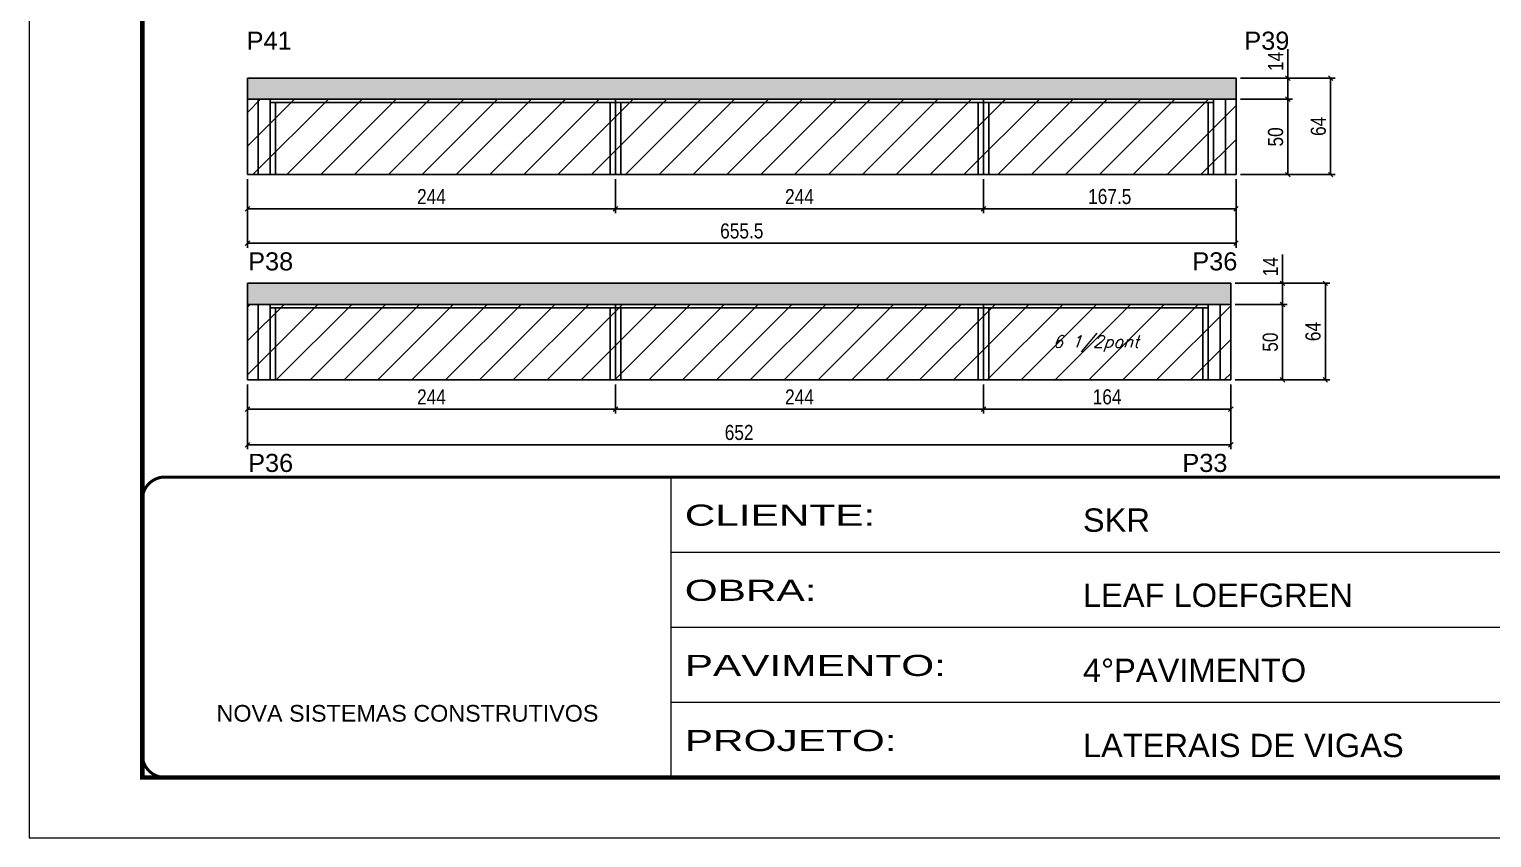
# Model space of a CAD drawing. Extents: x 3309 to 9563, y -2522 to 14608.
# Drawn here: x 3309 to 4279, y 11261 to 11797 of the extents above; entities that cross this region are included whole.
import ezdxf

# ---------------------------------------------------------------- set-up
doc = ezdxf.new("R2010")
doc.units = 0
doc.linetypes.add('CONTINUO', pattern=[0])
doc.linetypes.add('DASHED', pattern=[0.75, 0.5, -0.25])
for name, color, linetype in [('5', 5, 'Continuous'), ('COTA', 241, 'Continuous'), ('Painéis', 200, 'Continuous'), ('SARR_2.2x7', 40, 'Continuous'), ('SARR_3.5x7', 81, 'Continuous'), ('texto', 7, 'Continuous')]:
    doc.layers.add(name, color=color, linetype=linetype)
for name, color, linetype, lineweight in [('Folhas', 255, 'Continuous', 9), ('Hachura', 251, 'Continuous', 9), ('SARRAFO DE PRESSAO', 251, 'DASHED', 9)]:
    doc.layers.add(name, color=color, linetype=linetype, lineweight=lineweight)
doc.styles.add('ARIAL', font='arial.ttf')
doc.styles.add('COTA TECNICA', font='techl___.ttf', dxfattribs={"height": 10})
doc.styles.add('Romans', font='romans.shx')
doc.styles.get("Standard").update_dxf_attribs({"font": 'arial.ttf'})
doc.styles.add('Tecnologia', font='')
doc.styles.get('Tecnologia').set_extended_font_data('Forgotten Futurist')
doc.dimstyles.new('PAINEL', dxfattribs={"dimtxt": 10, "dimasz": 3, "dimexe": 3, "dimexo": 3, "dimgap": 3, "dimtad": 1, "dimdec": 1, "dimzin": 12, "dimdsep": 46, "dimtxsty": 'COTA TECNICA', "dimblk1": 'OBLIQUE', "dimblk2": 'OBLIQUE', "dimsah": 1, "dimcen": 0.9, "dimclrd": 4, "dimclre": 4, "dimclrt": 240, "dimadec": 1, "dimazin": 3, "dimtfac": 1, "dimtdec": 1, "dimtmove": 0, "dimatfit": 3, "dimfxl": 1, "dimtolj": 1, "dimtzin": 12, "dimarcsym": 0})

# ---------------------------------------------------------------- blocks, each defined once
blk = doc.blocks.new('9999999999')
at = {"color": 30, "linetype": 'CONTINUO'}
for p, q in [((98564.56, 34230.21), (98564.56, 34429.45)), ((98564.56, 34379.64), (99583.98, 34379.64)), ((98564.56, 34329.83), (99487.98, 34329.83)), ((98564.56, 34280.02), (99487.98, 34280.02))]:
    blk.add_line(p, q, dxfattribs=at)
at = {"color": 30, "linetype": 'CONTINUO', "const_width": 2}
blk.add_lwpolyline([(99583.98, 34230.21), (99583.98, 34414.45, 0.414214), (99568.98, 34429.45), (98228.98, 34429.45, 0.414214), (98213.98, 34414.45), (98213.98, 34245.21, 0.414214), (98228.98, 34230.21), (99583.98, 34230.21)], format="xyb", dxfattribs=at)
at = {"layer": 'Folhas'}
blk.add_lwpolyline([(98138.98, 34190.21), (99623.98, 34190.21), (99623.98, 35240.21), (98138.98, 35240.21)], close=True, dxfattribs=at)
at = {"layer": 'Folhas', "color": 30, "const_width": 3}
blk.add_lwpolyline([(98213.98, 34230.21), (99583.98, 34230.21), (99583.98, 35200.21), (98213.98, 35200.21)], close=True, dxfattribs=at)
at = {"color": 7, "linetype": 'Continuous', "ltscale": 5, "style": 'ARIAL'}
for s, height, p in [('SKR', 15.483, (98837.68, 34393.13)), ('LEAF LOEFGREN', 15.4829, (98837.68, 34343.32)), ('4°PAVIMENTO', 15.4829, (98837.68, 34293.51)), ('NOVA SISTEMAS CONSTRUTIVOS', 11.0592, (98263.19, 34267.21)), ('LATERAIS DE VIGAS', 15.4829, (98837.68, 34243.7))]:
    blk.add_text(s, height=height, dxfattribs=at).set_placement(p)
at = {"layer": 'Folhas', "color": 7, "style": 'Tecnologia', "width": 1.5}
for s, p in [('CLIENTE:', (98573.65, 34397.17)), ('OBRA:', (98573.65, 34347.31)), ('PAVIMENTO:', (98573.65, 34297.5)), ('PROJETO:', (98573.65, 34247.69))]:
    blk.add_text(s, height=14, dxfattribs=at).set_placement(p)
blk = doc.blocks.new('_Oblique')
at = {"color": 0, "linetype": 'ByBlock', "lineweight": -2}
blk.add_line((-0.5, -0.5), (0.5, 0.5), dxfattribs=at)
blk = doc.blocks.new('*D61')
at = {"layer": 'COTA', "color": 4, "linetype": 'ByBlock', "lineweight": -2, "transparency": 16777216}
for p, q in [((3454.1, 11697.51), (3454.1, 11674.83)), ((3698.1, 11697.51), (3698.1, 11674.83)), ((3698.1, 11677.83), (3454.1, 11677.83))]:
    blk.add_line(p, q, dxfattribs=at)
at = {"layer": 'Defpoints', "color": 0, "linetype": 'ByBlock', "transparency": 16777216}
for p in [(3454.1, 11700.51), (3698.1, 11700.51), (3454.1, 11677.83)]:
    blk.add_point(p, dxfattribs=at)
at = {"layer": 'COTA', "color": 4, "linetype": 'ByBlock', "lineweight": -2, "transparency": 16777216, "xscale": 3, "yscale": 3, "zscale": 3, "rotation": 180}
blk.add_blockref('_Oblique', (3454.1, 11677.83), dxfattribs=at)
at = {"layer": 'COTA', "color": 4, "linetype": 'ByBlock', "lineweight": -2, "transparency": 16777216, "xscale": 3, "yscale": 3, "zscale": 3}
blk.add_blockref('_Oblique', (3698.1, 11677.83), dxfattribs=at)
at = {"layer": 'COTA', "color": 240, "linetype": 'ByBlock', "transparency": 16777216, "insert": (3576.1, 11685.91), "char_height": 10, "attachment_point": 5, "style": 'COTA TECNICA'}
blk.add_mtext('\\A1;244', dxfattribs=at)
blk = doc.blocks.new('*D78')
at = {"layer": 'COTA', "color": 4, "linetype": 'ByBlock', "lineweight": -2, "transparency": 16777216}
for p, q in [((3454.1, 11697.51), (3454.1, 11651.98)), ((4109.6, 11697.51), (4109.6, 11651.98)), ((4109.6, 11654.98), (3454.1, 11654.98))]:
    blk.add_line(p, q, dxfattribs=at)
at = {"layer": 'Defpoints', "color": 0, "linetype": 'ByBlock', "transparency": 16777216}
for p in [(3454.1, 11700.51), (4109.6, 11700.51), (3454.1, 11654.98)]:
    blk.add_point(p, dxfattribs=at)
at = {"layer": 'COTA', "color": 4, "linetype": 'ByBlock', "lineweight": -2, "transparency": 16777216, "xscale": 3, "yscale": 3, "zscale": 3, "rotation": 180}
blk.add_blockref('_Oblique', (3454.1, 11654.98), dxfattribs=at)
at = {"layer": 'COTA', "color": 4, "linetype": 'ByBlock', "lineweight": -2, "transparency": 16777216, "xscale": 3, "yscale": 3, "zscale": 3}
blk.add_blockref('_Oblique', (4109.6, 11654.98), dxfattribs=at)
at = {"layer": 'COTA', "color": 240, "linetype": 'ByBlock', "transparency": 16777216, "insert": (3781.85, 11663.09), "char_height": 10, "attachment_point": 5, "style": 'COTA TECNICA'}
blk.add_mtext('\\A1;655.5', dxfattribs=at)
blk = doc.blocks.new('*D62')
at = {"layer": 'COTA', "color": 4, "lineweight": -2, "transparency": 16777216}
for p, q in [((3698.1, 11697.51), (3698.1, 11674.83)), ((3942.1, 11697.51), (3942.1, 11674.83)), ((3698.1, 11677.83), (3942.1, 11677.83))]:
    blk.add_line(p, q, dxfattribs=at)
at = {"layer": 'Defpoints', "color": 0, "transparency": 16777216}
for p in [(3698.1, 11700.51, 0), (3942.1, 11700.51, 0), (3942.1, 11677.83)]:
    blk.add_point(p, dxfattribs=at)
at = {"layer": 'COTA', "color": 4, "lineweight": -2, "transparency": 16777216, "xscale": 3, "yscale": 3, "zscale": 3, "rotation": 180}
blk.add_blockref('_Oblique', (3698.1, 11677.83), dxfattribs=at)
at = {"layer": 'COTA', "color": 4, "lineweight": -2, "transparency": 16777216, "xscale": 3, "yscale": 3, "zscale": 3}
blk.add_blockref('_Oblique', (3942.1, 11677.83), dxfattribs=at)
at = {"layer": 'COTA', "color": 240, "transparency": 16777216, "insert": (3820.1, 11685.91), "char_height": 10, "attachment_point": 5, "style": 'COTA TECNICA'}
blk.add_mtext('\\A1;244', dxfattribs=at)
blk = doc.blocks.new('*D63')
at = {"layer": 'COTA', "color": 4, "lineweight": -2, "transparency": 16777216}
for p, q in [((4112.6, 11764.51), (4175.32, 11764.51)), ((4172.32, 11764.51), (4172.32, 11700.51)), ((4112.6, 11700.51), (4175.32, 11700.51))]:
    blk.add_line(p, q, dxfattribs=at)
at = {"layer": 'Defpoints', "color": 0, "transparency": 16777216}
for p in [(4109.6, 11764.51, 0), (4109.6, 11700.51, 0), (4172.32, 11700.51)]:
    blk.add_point(p, dxfattribs=at)
at = {"layer": 'COTA', "color": 4, "lineweight": -2, "transparency": 16777216, "xscale": 3, "yscale": 3, "zscale": 3}
for p, rotation in [((4172.32, 11764.51), 90), ((4172.32, 11700.51), 270)]:
    blk.add_blockref('_Oblique', p, dxfattribs=dict(at, rotation=rotation))
at = {"layer": 'COTA', "color": 240, "transparency": 16777216, "insert": (4164.22, 11732.51), "char_height": 10, "attachment_point": 5, "rotation": 90, "style": 'COTA TECNICA'}
blk.add_mtext('\\A1;64', dxfattribs=at)
blk = doc.blocks.new('*D79')
at = {"layer": 'COTA', "color": 4, "lineweight": -2, "transparency": 16777216}
for p, q in [((3942.1, 11697.51), (3942.1, 11674.83)), ((4109.6, 11697.51), (4109.6, 11674.83)), ((3942.1, 11677.83), (4109.6, 11677.83))]:
    blk.add_line(p, q, dxfattribs=at)
at = {"layer": 'Defpoints', "color": 0, "transparency": 16777216}
for p in [(3942.1, 11700.51, 0), (4109.6, 11700.51, 0), (4109.6, 11677.83)]:
    blk.add_point(p, dxfattribs=at)
at = {"layer": 'COTA', "color": 4, "lineweight": -2, "transparency": 16777216, "xscale": 3, "yscale": 3, "zscale": 3, "rotation": 180}
blk.add_blockref('_Oblique', (3942.1, 11677.83), dxfattribs=at)
at = {"layer": 'COTA', "color": 4, "lineweight": -2, "transparency": 16777216, "xscale": 3, "yscale": 3, "zscale": 3}
blk.add_blockref('_Oblique', (4109.6, 11677.83), dxfattribs=at)
at = {"layer": 'COTA', "color": 240, "transparency": 16777216, "insert": (4025.85, 11685.94), "char_height": 10, "attachment_point": 5, "style": 'COTA TECNICA'}
blk.add_mtext('\\A1;167.5', dxfattribs=at)
blk = doc.blocks.new('*D80')
at = {"layer": 'COTA', "color": 4, "lineweight": -2, "transparency": 16777216}
for p, q in [((4112.6, 11750.51), (4146.96, 11750.51)), ((4143.96, 11750.51), (4143.96, 11700.51)), ((4112.6, 11700.51), (4146.96, 11700.51))]:
    blk.add_line(p, q, dxfattribs=at)
at = {"layer": 'Defpoints', "color": 0, "transparency": 16777216}
for p in [(4109.6, 11750.51, 0), (4109.6, 11700.51, 0), (4143.96, 11700.51)]:
    blk.add_point(p, dxfattribs=at)
at = {"layer": 'COTA', "color": 4, "lineweight": -2, "transparency": 16777216, "xscale": 3, "yscale": 3, "zscale": 3}
for p, rotation in [((4143.96, 11750.51), 90), ((4143.96, 11700.51), 270)]:
    blk.add_blockref('_Oblique', p, dxfattribs=dict(at, rotation=rotation))
at = {"layer": 'COTA', "color": 240, "transparency": 16777216, "insert": (4135.85, 11725.51), "char_height": 10, "attachment_point": 5, "rotation": 90, "style": 'COTA TECNICA'}
blk.add_mtext('\\A1;50', dxfattribs=at)
blk = doc.blocks.new('*D81')
at = {"layer": 'COTA', "color": 4, "lineweight": -2, "transparency": 16777216}
for p, q in [((4143.96, 11764.51), (4143.96, 11783.62)), ((4112.6, 11764.51), (4146.96, 11764.51)), ((4143.96, 11750.51), (4143.96, 11764.51)), ((4112.6, 11750.51), (4146.96, 11750.51))]:
    blk.add_line(p, q, dxfattribs=at)
at = {"layer": 'Defpoints', "color": 0, "transparency": 16777216}
for p in [(4109.6, 11764.51, 0), (4143.96, 11764.51), (4109.6, 11750.51, 0)]:
    blk.add_point(p, dxfattribs=at)
at = {"layer": 'COTA', "color": 4, "lineweight": -2, "transparency": 16777216, "xscale": 3, "yscale": 3, "zscale": 3}
for p, rotation in [((4143.96, 11764.51), 90), ((4143.96, 11750.51), 270)]:
    blk.add_blockref('_Oblique', p, dxfattribs=dict(at, rotation=rotation))
at = {"layer": 'COTA', "color": 240, "transparency": 16777216, "insert": (4135.88, 11775.57), "char_height": 10, "attachment_point": 5, "rotation": 90, "style": 'COTA TECNICA'}
blk.add_mtext('\\A1;14', dxfattribs=at)
blk = doc.blocks.new('*D64')
at = {"layer": 'COTA', "color": 4, "linetype": 'ByBlock', "lineweight": -2, "transparency": 16777216}
for p, q in [((3454.1, 11561.41), (3454.1, 11541.98)), ((3698.1, 11561.41), (3698.1, 11541.98)), ((3698.1, 11544.98), (3454.1, 11544.98))]:
    blk.add_line(p, q, dxfattribs=at)
at = {"layer": 'Defpoints', "color": 0, "linetype": 'ByBlock', "transparency": 16777216}
for p in [(3454.1, 11564.41), (3698.1, 11564.41), (3454.1, 11544.98)]:
    blk.add_point(p, dxfattribs=at)
at = {"layer": 'COTA', "color": 4, "linetype": 'ByBlock', "lineweight": -2, "transparency": 16777216, "xscale": 3, "yscale": 3, "zscale": 3, "rotation": 180}
blk.add_blockref('_Oblique', (3454.1, 11544.98), dxfattribs=at)
at = {"layer": 'COTA', "color": 4, "linetype": 'ByBlock', "lineweight": -2, "transparency": 16777216, "xscale": 3, "yscale": 3, "zscale": 3}
blk.add_blockref('_Oblique', (3698.1, 11544.98), dxfattribs=at)
at = {"layer": 'COTA', "color": 240, "linetype": 'ByBlock', "transparency": 16777216, "insert": (3576.1, 11553.05), "char_height": 10, "attachment_point": 5, "style": 'COTA TECNICA'}
blk.add_mtext('\\A1;244', dxfattribs=at)
blk = doc.blocks.new('*D82')
at = {"layer": 'COTA', "color": 4, "linetype": 'ByBlock', "lineweight": -2, "transparency": 16777216}
for p, q in [((3454.1, 11561.41), (3454.1, 11518.32)), ((4106.1, 11561.41), (4106.1, 11518.32)), ((4106.1, 11521.32), (3454.1, 11521.32))]:
    blk.add_line(p, q, dxfattribs=at)
at = {"layer": 'Defpoints', "color": 0, "linetype": 'ByBlock', "transparency": 16777216}
for p in [(3454.1, 11564.41), (4106.1, 11564.41), (3454.1, 11521.32)]:
    blk.add_point(p, dxfattribs=at)
at = {"layer": 'COTA', "color": 4, "linetype": 'ByBlock', "lineweight": -2, "transparency": 16777216, "xscale": 3, "yscale": 3, "zscale": 3, "rotation": 180}
blk.add_blockref('_Oblique', (3454.1, 11521.32), dxfattribs=at)
at = {"layer": 'COTA', "color": 4, "linetype": 'ByBlock', "lineweight": -2, "transparency": 16777216, "xscale": 3, "yscale": 3, "zscale": 3}
blk.add_blockref('_Oblique', (4106.1, 11521.32), dxfattribs=at)
at = {"layer": 'COTA', "color": 240, "linetype": 'ByBlock', "transparency": 16777216, "insert": (3780.1, 11529.43), "char_height": 10, "attachment_point": 5, "style": 'COTA TECNICA'}
blk.add_mtext('\\A1;652', dxfattribs=at)
blk = doc.blocks.new('*D65')
at = {"layer": 'COTA', "color": 4, "lineweight": -2, "transparency": 16777216}
for p, q in [((3698.1, 11561.41), (3698.1, 11541.98)), ((3942.1, 11561.41), (3942.1, 11541.98)), ((3698.1, 11544.98), (3942.1, 11544.98))]:
    blk.add_line(p, q, dxfattribs=at)
at = {"layer": 'Defpoints', "color": 0, "transparency": 16777216}
for p in [(3698.1, 11564.41, 0), (3942.1, 11564.41, 0), (3942.1, 11544.98)]:
    blk.add_point(p, dxfattribs=at)
at = {"layer": 'COTA', "color": 4, "lineweight": -2, "transparency": 16777216, "xscale": 3, "yscale": 3, "zscale": 3, "rotation": 180}
blk.add_blockref('_Oblique', (3698.1, 11544.98), dxfattribs=at)
at = {"layer": 'COTA', "color": 4, "lineweight": -2, "transparency": 16777216, "xscale": 3, "yscale": 3, "zscale": 3}
blk.add_blockref('_Oblique', (3942.1, 11544.98), dxfattribs=at)
at = {"layer": 'COTA', "color": 240, "transparency": 16777216, "insert": (3820.1, 11553.05), "char_height": 10, "attachment_point": 5, "style": 'COTA TECNICA'}
blk.add_mtext('\\A1;244', dxfattribs=at)
blk = doc.blocks.new('*D66')
at = {"layer": 'COTA', "color": 4, "lineweight": -2, "transparency": 16777216}
for p, q in [((4109.1, 11628.41), (4171.82, 11628.41)), ((4168.82, 11628.41), (4168.82, 11564.41)), ((4109.1, 11564.41), (4171.82, 11564.41))]:
    blk.add_line(p, q, dxfattribs=at)
at = {"layer": 'Defpoints', "color": 0, "transparency": 16777216}
for p in [(4106.1, 11628.41, 0), (4106.1, 11564.41, 0), (4168.82, 11564.41)]:
    blk.add_point(p, dxfattribs=at)
at = {"layer": 'COTA', "color": 4, "lineweight": -2, "transparency": 16777216, "xscale": 3, "yscale": 3, "zscale": 3}
for p, rotation in [((4168.82, 11628.41), 90), ((4168.82, 11564.41), 270)]:
    blk.add_blockref('_Oblique', p, dxfattribs=dict(at, rotation=rotation))
at = {"layer": 'COTA', "color": 240, "transparency": 16777216, "insert": (4160.72, 11596.41), "char_height": 10, "attachment_point": 5, "rotation": 90, "style": 'COTA TECNICA'}
blk.add_mtext('\\A1;64', dxfattribs=at)
blk = doc.blocks.new('*D83')
at = {"layer": 'COTA', "color": 4, "lineweight": -2, "transparency": 16777216}
for p, q in [((3942.1, 11561.41), (3942.1, 11541.98)), ((4106.1, 11561.41), (4106.1, 11541.98)), ((3942.1, 11544.98), (4106.1, 11544.98))]:
    blk.add_line(p, q, dxfattribs=at)
at = {"layer": 'Defpoints', "color": 0, "transparency": 16777216}
for p in [(3942.1, 11564.41, 0), (4106.1, 11564.41, 0), (4106.1, 11544.98)]:
    blk.add_point(p, dxfattribs=at)
at = {"layer": 'COTA', "color": 4, "lineweight": -2, "transparency": 16777216, "xscale": 3, "yscale": 3, "zscale": 3, "rotation": 180}
blk.add_blockref('_Oblique', (3942.1, 11544.98), dxfattribs=at)
at = {"layer": 'COTA', "color": 4, "lineweight": -2, "transparency": 16777216, "xscale": 3, "yscale": 3, "zscale": 3}
blk.add_blockref('_Oblique', (4106.1, 11544.98), dxfattribs=at)
at = {"layer": 'COTA', "color": 240, "transparency": 16777216, "insert": (4024.1, 11553.08), "char_height": 10, "attachment_point": 5, "style": 'COTA TECNICA'}
blk.add_mtext('\\A1;164', dxfattribs=at)
blk = doc.blocks.new('*D84')
at = {"layer": 'COTA', "color": 4, "lineweight": -2, "transparency": 16777216}
for p, q in [((4109.1, 11614.41), (4143.46, 11614.41)), ((4140.46, 11614.41), (4140.46, 11564.41)), ((4109.1, 11564.41), (4143.46, 11564.41))]:
    blk.add_line(p, q, dxfattribs=at)
at = {"layer": 'Defpoints', "color": 0, "transparency": 16777216}
for p in [(4106.1, 11614.41, 0), (4106.1, 11564.41, 0), (4140.46, 11564.41)]:
    blk.add_point(p, dxfattribs=at)
at = {"layer": 'COTA', "color": 4, "lineweight": -2, "transparency": 16777216, "xscale": 3, "yscale": 3, "zscale": 3}
for p, rotation in [((4140.46, 11614.41), 90), ((4140.46, 11564.41), 270)]:
    blk.add_blockref('_Oblique', p, dxfattribs=dict(at, rotation=rotation))
at = {"layer": 'COTA', "color": 240, "transparency": 16777216, "insert": (4132.35, 11589.41), "char_height": 10, "attachment_point": 5, "rotation": 90, "style": 'COTA TECNICA'}
blk.add_mtext('\\A1;50', dxfattribs=at)
blk = doc.blocks.new('*D85')
at = {"layer": 'COTA', "color": 4, "lineweight": -2, "transparency": 16777216}
for p, q in [((4140.46, 11628.41), (4140.46, 11647.53)), ((4109.1, 11628.41), (4143.46, 11628.41)), ((4140.46, 11614.41), (4140.46, 11628.41)), ((4109.1, 11614.41), (4143.46, 11614.41))]:
    blk.add_line(p, q, dxfattribs=at)
at = {"layer": 'Defpoints', "color": 0, "transparency": 16777216}
for p in [(4106.1, 11628.41, 0), (4140.46, 11628.41), (4106.1, 11614.41, 0)]:
    blk.add_point(p, dxfattribs=at)
at = {"layer": 'COTA', "color": 4, "lineweight": -2, "transparency": 16777216, "xscale": 3, "yscale": 3, "zscale": 3}
for p, rotation in [((4140.46, 11628.41), 90), ((4140.46, 11614.41), 270)]:
    blk.add_blockref('_Oblique', p, dxfattribs=dict(at, rotation=rotation))
at = {"layer": 'COTA', "color": 240, "transparency": 16777216, "insert": (4132.38, 11639.47), "char_height": 10, "attachment_point": 5, "rotation": 90, "style": 'COTA TECNICA'}
blk.add_mtext('\\A1;14', dxfattribs=at)

msp = doc.modelspace()

# ---------------------------------------------------------------- hatches: boundary and pattern name
at = {"layer": 'COTA'}
h = msp.add_hatch(dxfattribs=at)
h.set_pattern_fill('AR-CONC', color=256, scale=0.03)
h.set_pattern_definition([(50, (-3472.6425, -1511.4984), (5.4655401, -0.4781726), [0.5715, -6.2865]), (355, (-3472.6425, -1511.4984), (-1.0573026, 5.7317054), [0.4572, -5.0292175]), (100.451445, (-3472.187, -1511.538), (4.4082374, 5.2535326), [0.4857003, -5.3427073]), (46.1842, (-3472.6425, -1509.9744), (8.1323712, -1.2612698), [0.85725, -9.42975]), (96.63556, (-3471.965, -1510.0795), (7.122124, 7.4227837), [0.7285507, -8.0140682]), (351.18415, (-3472.6425, -1509.974), (7.122124, 7.4227837), [0.685799, -7.543792]), (21, (-3471.8805, -1510.3554), (4.5484317, -3.067956), [0.5715, -6.2865]), (326, (-3471.8805, -1510.3554), (1.8540609, 5.525639), [0.4572, -5.0292]), (71.451445, (-3471.5014, -1510.611), (6.4024926, 2.457683), [0.4857003, -5.3426981]), (37.5, (-3472.6425, -1511.4984), (0.0926581, 2.53665117), [0, -4.96824, 0, -5.1054, 0, -5.04825]), (7.5, (-3472.6425, -1511.4984), (2.00458988, 3.00541724), [0, -2.91084, 0, -4.85394, 0, -1.92405]), (327.5, (-3474.3417, -1511.4984), (4.06771786, -0.17186232), [0, -1.905, 0, -5.9436, 0, -7.8867]), (317.5, (-3475.1037, -1511.4984), (4.44387544, 0.7627947), [0, -2.4765, 0, -3.94716, 0, -5.6007])])
h.paths.add_polyline_path([(4109.6, 11750.51), (4109.6, 11764.51), (3454.1, 11764.51), (3454.1, 11750.51)])
h = msp.add_hatch(dxfattribs=at)
h.set_pattern_fill('AR-CONC', color=256, scale=0.03)
h.set_pattern_definition([(50, (-3472.6425, -1647.5943), (5.4655401, -0.4781726), [0.5715, -6.2865]), (355, (-3472.6425, -1647.594), (-1.0573026, 5.7317054), [0.4572, -5.0292175]), (100.451445, (-3472.187, -1647.634), (4.4082374, 5.2535326), [0.4857003, -5.3427073]), (46.1842, (-3472.6425, -1646.07), (8.1323712, -1.2612698), [0.85725, -9.42975]), (96.63556, (-3471.965, -1646.175), (7.122124, 7.4227837), [0.7285507, -8.0140682]), (351.18415, (-3472.6425, -1646.07), (7.122124, 7.4227837), [0.685799, -7.543792]), (21, (-3471.8805, -1646.4513), (4.5484317, -3.067956), [0.5715, -6.2865]), (326, (-3471.8805, -1646.451), (1.8540609, 5.525639), [0.4572, -5.0292]), (71.451445, (-3471.5014, -1646.707), (6.4024926, 2.457683), [0.4857003, -5.3426981]), (37.5, (-3472.6425, -1647.5943), (0.0926581, 2.53665117), [0, -4.96824, 0, -5.1054, 0, -5.04825]), (7.5, (-3472.6425, -1647.5943), (2.00458988, 3.00541724), [0, -2.91084, 0, -4.85394, 0, -1.92405]), (327.5, (-3474.3417, -1647.5943), (4.06771786, -0.17186232), [0, -1.905, 0, -5.9436, 0, -7.8867]), (317.5, (-3475.1037, -1647.5943), (4.44387544, 0.7627947), [0, -2.4765, 0, -3.94716, 0, -5.6007])])
h.paths.add_polyline_path([(4106.1, 11614.41), (4106.1, 11628.41), (3454.1, 11628.41), (3454.1, 11614.41)])
at = {"layer": 'Hachura'}
h = msp.add_hatch(dxfattribs=at)
h.set_pattern_fill('ANSI31', color=256, scale=5)
h.set_pattern_definition([(45, (-1831.424, -256.468), (-11.22532, 11.22532), [])])
h.paths.add_polyline_path([(3698.1, 11700.51), (3698.1, 11750.51), (3454.1, 11750.51), (3454.1, 11700.51)])
h.paths.add_polyline_path([(3942.1, 11700.51), (3942.1, 11750.51), (3698.1, 11750.51), (3698.1, 11700.51)])
h.paths.add_polyline_path([(4109.6, 11700.51), (4109.6, 11750.51), (3942.1, 11750.51), (3942.1, 11700.51)])
h = msp.add_hatch(dxfattribs=at)
h.set_pattern_fill('ANSI31', color=256, scale=5)
h.set_pattern_definition([(45, (-1831.424, -183.555), (-11.22532, 11.22532), [])])
h.paths.add_polyline_path([(3454.1, 11614.41), (3454.1, 11564.41), (3698.1, 11564.41), (3698.1, 11614.41)])
h.paths.add_polyline_path([(3698.1, 11614.41), (3698.1, 11564.41), (3942.1, 11564.41), (3942.1, 11614.41)])
h.paths.add_polyline_path([(4106.1, 11564.41), (4106.1, 11614.41), (3942.1, 11614.41), (3942.1, 11564.41)])

# ---------------------------------------------------------------- linework, layer by layer
at = {"layer": 'COTA'}
for p, q in [((3454.1, 11750.51, 0), (3454.1, 11764.51, 0)), ((3454.1, 11764.51, 0), (4109.6, 11764.51, 0)), ((4109.6, 11750.51, 0), (4109.6, 11764.51, 0)), ((3454.1, 11614.41, 0), (3454.1, 11628.41, 0)), ((3454.1, 11628.41, 0), (4106.1, 11628.41, 0)), ((4106.1, 11614.41, 0), (4106.1, 11628.41, 0))]:
    msp.add_line(p, q, dxfattribs=at)
at = {"layer": 'Painéis', "linetype": 'ByBlock'}
for p, q in [((4109.6, 11750.51, 0), (3454.1, 11750.51, 0)), ((3454.1, 11700.51, 0), (3454.1, 11750.51, 0)), ((3698.1, 11700.51, 0), (3698.1, 11750.51, 0)), ((3942.1, 11700.51, 0), (3942.1, 11750.51, 0)), ((4109.6, 11700.51, 0), (4109.6, 11750.51, 0)), ((4109.6, 11700.51, 0), (3454.1, 11700.51, 0)), ((4106.1, 11614.41, 0), (3454.1, 11614.41, 0)), ((3454.1, 11564.41, 0), (3454.1, 11614.41, 0)), ((3698.1, 11564.41, 0), (3698.1, 11614.41, 0)), ((3942.1, 11564.41, 0), (3942.1, 11614.41, 0)), ((4106.1, 11564.41, 0), (4106.1, 11614.41, 0)), ((4106.1, 11564.41, 0), (3454.1, 11564.41, 0))]:
    msp.add_line(p, q, dxfattribs=at)
at = {"layer": 'SARR_2.2x7', "linetype": 'Continuous'}
for p, q in [((3461.1, 11700.51, 0), (3461.1, 11750.51, 0)), ((3698.1, 11748.31, 0), (3469.1, 11748.31, 0)), ((3942.1, 11748.31, 0), (3698.1, 11748.31, 0)), ((4094.6, 11748.31, 0), (3942.1, 11748.31, 0)), ((4102.6, 11700.51, 0), (4102.6, 11750.51, 0)), ((3461.1, 11564.41, 0), (3461.1, 11614.41, 0)), ((3698.1, 11612.21, 0), (3469.1, 11612.21, 0)), ((3942.1, 11612.21, 0), (3698.1, 11612.21, 0)), ((4091.1, 11612.21, 0), (3942.1, 11612.21, 0)), ((4099.1, 11564.41, 0), (4099.1, 11614.41, 0))]:
    msp.add_line(p, q, dxfattribs=at)
at = {"layer": 'SARR_3.5x7'}
for p, q in [((3469.1, 11750.51, 0), (3469.1, 11700.51, 0)), ((3472.6, 11748.31, 0), (3472.6, 11700.51, 0)), ((3694.6, 11748.31, 0), (3694.6, 11700.51, 0)), ((3701.6, 11748.31, 0), (3701.6, 11700.51, 0)), ((3938.6, 11748.31, 0), (3938.6, 11700.51, 0)), ((3945.6, 11748.31, 0), (3945.6, 11700.51, 0)), ((4091.1, 11748.31, 0), (4091.1, 11700.51, 0)), ((4094.6, 11750.51, 0), (4094.6, 11700.51, 0)), ((3469.1, 11614.41, 0), (3469.1, 11564.41, 0)), ((3472.6, 11612.21, 0), (3472.6, 11564.41, 0)), ((3694.6, 11612.21, 0), (3694.6, 11564.41, 0)), ((3701.6, 11612.21, 0), (3701.6, 11564.41, 0)), ((3938.6, 11612.21, 0), (3938.6, 11564.41, 0)), ((3945.6, 11612.21, 0), (3945.6, 11564.41, 0)), ((4087.6, 11612.21, 0), (4087.6, 11564.41, 0)), ((4091.1, 11614.41, 0), (4091.1, 11564.41, 0))]:
    msp.add_line(p, q, dxfattribs=at)

# ---------------------------------------------------------------- block references
at = {"layer": 'SARRAFO DE PRESSAO', "color": 6, "linetype": 'ByBlock'}
msp.add_blockref('9999999999', (-94829.61, -22929.5), dxfattribs=at)

# ---------------------------------------------------------------- texts
at = {"layer": '5', "linetype": 'Continuous'}
for s, rotation, p in [('P41', 0.00004, (3453.54, 11783.31, 0)), ('P39', 359.99996, (4115.13, 11783.31, 0)), ('P38', 0.00004, (3454.55, 11636.97, 0)), ('P36', 0.00004, (4080.64, 11636.97, 0)), ('P36', 0.00004, (3454.55, 11503.31, 0)), ('P33', 0.00004, (4074.05, 11503.31, 0))]:
    msp.add_text(s, height=12, rotation=rotation, dxfattribs=at).set_placement(p)
at = {"layer": 'texto', "color": 2, "insert": (4016.6, 11588.41, 0), "char_height": 8, "attachment_point": 5, "style": 'Romans'}
msp.add_mtext('{\\Q19;\\C256;6 1/2pont}', dxfattribs=at)

# ---------------------------------------------------------------- dimensions: what is measured, and where the dimension line sits
at = {"layer": 'COTA'}
for base, p1, p2, picture, middle in [((4143.96, 11764.51), (4109.6, 11750.51, 0), (4109.6, 11764.51, 0), '*D81', (4135.88, 11775.57)), ((4172.32, 11700.51), (4109.6, 11764.51, 0), (4109.6, 11700.51, 0), '*D63', (4164.22, 11732.51)), ((4143.96, 11700.51), (4109.6, 11750.51, 0), (4109.6, 11700.51, 0), '*D80', (4135.85, 11725.51)), ((4140.46, 11628.41), (4106.1, 11614.41, 0), (4106.1, 11628.41, 0), '*D85', (4132.38, 11639.47)), ((4168.82, 11564.41), (4106.1, 11628.41, 0), (4106.1, 11564.41, 0), '*D66', (4160.72, 11596.41)), ((4140.46, 11564.41), (4106.1, 11614.41, 0), (4106.1, 11564.41, 0), '*D84', (4132.35, 11589.41))]:
    dim = msp.add_linear_dim(base=base, p1=p1, p2=p2, angle=90, dimstyle='PAINEL', dxfattribs=at)
    dim.commit()
    dim.dimension.update_dxf_attribs({"geometry": picture, "text_midpoint": middle})
at = {"layer": 'COTA', "linetype": 'ByBlock'}
for base, p1, p2, picture, middle in [((3454.1, 11677.83, 0), (3698.1, 11700.51, 0), (3454.1, 11700.51, 0), '*D61', (3576.1, 11685.91, 0)), ((3454.1, 11544.98, 0), (3698.1, 11564.41, 0), (3454.1, 11564.41, 0), '*D64', (3576.1, 11553.05, 0))]:
    dim = msp.add_linear_dim(base=base, p1=p1, p2=p2, angle=180, dimstyle='PAINEL', override={"dimtmove": 1}, dxfattribs=at)
    dim.commit()
    dim.dimension.update_dxf_attribs({"geometry": picture, "text_midpoint": middle})
for base, p1, p2, picture, middle in [((3454.1, 11654.98, 0), (4109.6, 11700.51, 0), (3454.1, 11700.51, 0), '*D78', (3781.85, 11663.09, 0)), ((3454.1, 11521.32, 0), (4106.1, 11564.41, 0), (3454.1, 11564.41, 0), '*D82', (3780.1, 11529.43, 0))]:
    dim = msp.add_linear_dim(base=base, p1=p1, p2=p2, angle=180, dimstyle='PAINEL', dxfattribs=at)
    dim.commit()
    dim.dimension.update_dxf_attribs({"geometry": picture, "text_midpoint": middle})
at = {"layer": 'COTA'}
for base, p1, p2, picture, middle in [((3942.1, 11677.83), (3698.1, 11700.51, 0), (3942.1, 11700.51, 0), '*D62', (3820.1, 11685.91)), ((4109.6, 11677.83), (3942.1, 11700.51, 0), (4109.6, 11700.51, 0), '*D79', (4025.85, 11685.94)), ((3942.1, 11544.98), (3698.1, 11564.41, 0), (3942.1, 11564.41, 0), '*D65', (3820.1, 11553.05)), ((4106.1, 11544.98), (3942.1, 11564.41, 0), (4106.1, 11564.41, 0), '*D83', (4024.1, 11553.08))]:
    dim = msp.add_linear_dim(base=base, p1=p1, p2=p2, dimstyle='PAINEL', dxfattribs=at)
    dim.commit()
    dim.dimension.update_dxf_attribs({"geometry": picture, "text_midpoint": middle})

doc.saveas('drawing.dxf')
